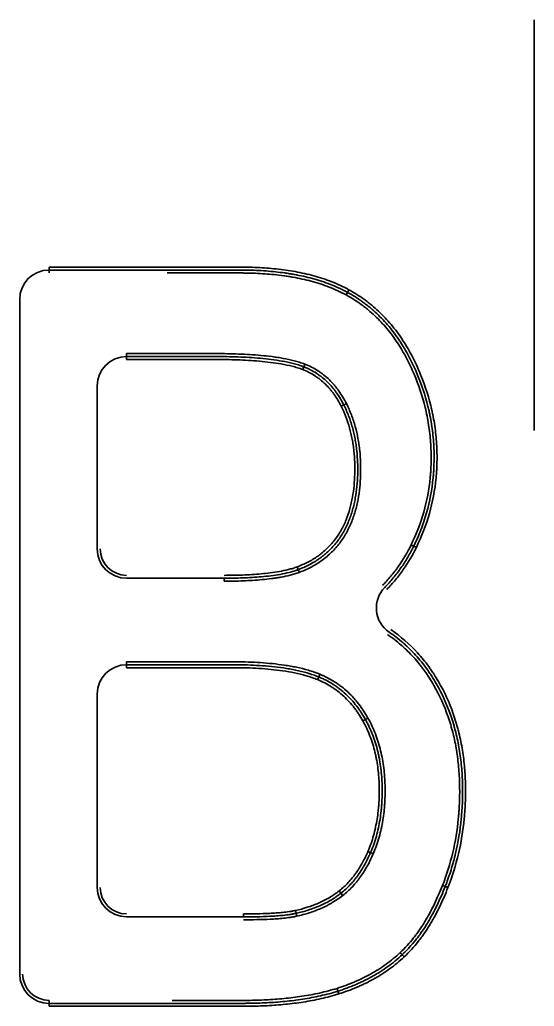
# Model space of a CAD drawing. Header units: inches. Extents: x 90 to 4161, y -506 to 3104.
# Drawn here: x 2939.13 to 2956.67, y 2881.36 to 2915 of the extents above; entities that cross this region are included whole.
import ezdxf

# ---------------------------------------------------------------- set-up
doc = ezdxf.new("R2010")
doc.units = ezdxf.units.IN
doc.layers.add('1', color=7, linetype='Continuous', true_color=0xffffff)

msp = doc.modelspace()

# ---------------------------------------------------------------- linework, layer by layer
at = {"layer": '1', "color": 7, "linetype": 'Continuous', "lineweight": 35}
for p, q in [((2956.674, 2914.997), (2956.674, 2900.997)), ((2940.126, 2906.563), (2940.126, 2906.463)), ((2940.126, 2906.363), (2940.126, 2906.463)), ((2950.257, 2905.614), (2950.305, 2905.702)), ((2950.305, 2905.702), (2950.353, 2905.79)), ((2939.126, 2905.463), (2939.126, 2882.463)), ((2942.771, 2903.615), (2942.771, 2903.515)), ((2942.771, 2903.515), (2942.771, 2903.415)), ((2948.847, 2903.256), (2948.811, 2903.163)), ((2941.771, 2896.955), (2941.771, 2902.515)), ((2950.177, 2901.865), (2950.088, 2901.82)), ((2952.562, 2897.049), (2952.652, 2897.005)), ((2948.622, 2896.25), (2948.587, 2896.343)), ((2946.1, 2895.955), (2942.771, 2895.955)), ((2946.1, 2895.955), (2946.1, 2895.855)), ((2942.771, 2893.107), (2942.771, 2893.007)), ((2942.771, 2893.007), (2942.771, 2892.907)), ((2949.361, 2892.684), (2949.323, 2892.591)), ((2941.771, 2885.412), (2941.771, 2892.007)), ((2950.914, 2891.14), (2950.827, 2891.091)), ((2951.093, 2886.605), (2951.002, 2886.645)), ((2951.093, 2886.605), (2951.185, 2886.565)), ((2950.08, 2885.217), (2950.019, 2885.296)), ((2950.08, 2885.217), (2950.142, 2885.139)), ((2953.636, 2885.448), (2953.729, 2885.411)), ((2946.755, 2884.512), (2946.755, 2884.412)), ((2948.533, 2884.631), (2948.555, 2884.533)), ((2946.755, 2884.412), (2942.771, 2884.412)), ((2949.947, 2881.974), (2949.978, 2881.879)), ((2940.126, 2881.563), (2940.126, 2881.463)), ((2940.126, 2881.463), (2940.126, 2881.363))]:
    msp.add_line(p, q, dxfattribs=at)
for centre, radius, start, end in [((2940.126, 2905.463), 1, 90, 180), ((2942.771, 2902.515), 1, 90, 180), ((2942.771, 2896.955), 1, 180, 270), ((2942.771, 2896.955), 0.9, 180, 270), ((2952.288, 2894.945), 1, 135.5879, 235.5855), ((2942.771, 2892.007), 1, 90, 180), ((2942.771, 2885.412), 1, 180, 270), ((2942.771, 2885.412), 0.9, 180, 270), ((2940.126, 2882.463), 1, 180, 270), ((2940.126, 2882.463), 0.9, 180, 270)]:
    msp.add_arc(centre, radius, start, end, dxfattribs=at)
for centre, major_axis, ratio, start_param, end_param in [((2948.775, 2903.07), (0.0364, 0.0931), 0.002929, 4.712393, 6.283185), ((2950.267, 2901.91), (0.0892, 0.0452), 0.004078, 3.141593, 4.712389), ((2952.472, 2897.093), (-0.0897, 0.0441), 0.004362, 1.570796, 3.141593), ((2948.657, 2896.156), (0.0351, -0.0936), 0.002512, 3.141593, 4.712389), ((2949.285, 2892.499), (0.0377, 0.0926), 0.005423, 0, 1.570782), ((2951.001, 2891.189), (0.0872, 0.0489), 0.003959, 3.141593, 4.712389), ((2953.543, 2885.484), (-0.0931, 0.0365), 0.002154, 1.570796, 3.141593), ((2952.099, 2883.193), (-0.0682, 0.0732), 0.005836, 1.570796, 3.141593), ((2952.236, 2883.047), (-0.0686, 0.0728), 0.005836, 0, 1.570796), ((2950.008, 2881.784), (-0.03, 0.0954), 0.004943, 4.712389, 6.283185)]:
    msp.add_ellipse(centre, major_axis=major_axis, ratio=ratio, start_param=start_param, end_param=end_param, dxfattribs=at)
for points, knots in [([(2940.126, 2906.563), (2941.848, 2906.563), (2944.001, 2906.563), (2946.154, 2906.563), (2946.611, 2906.563), (2946.638, 2906.563), (2946.692, 2906.563), (2946.773, 2906.563), (2946.961, 2906.56), (2947.122, 2906.555), (2947.445, 2906.539), (2947.66, 2906.523), (2947.983, 2906.489), (2948.09, 2906.475), (2948.305, 2906.445), (2948.412, 2906.428), (2948.626, 2906.389), (2948.732, 2906.367), (2948.944, 2906.32), (2949.048, 2906.294), (2949.36, 2906.208), (2949.565, 2906.142), (2949.966, 2905.985), (2950.162, 2905.895), (2950.353, 2905.79)], [0, 0, 0, 0, 0.5, 0.625, 0.625, 0.632812, 0.632812, 0.640625, 0.65625, 0.6875, 0.6875, 0.75, 0.75, 0.78125, 0.78125, 0.8125, 0.8125, 0.84375, 0.84375, 0.875, 0.875, 0.9375, 0.9375, 1, 1, 1, 1]), ([(2950.305, 2905.702), (2950.304, 2905.703), (2950.302, 2905.704), (2950.299, 2905.705), (2950.295, 2905.708), (2950.284, 2905.714), (2950.264, 2905.725), (2950.222, 2905.747), (2950.137, 2905.79), (2950.065, 2905.826), (2949.918, 2905.893), (2949.82, 2905.935), (2949.521, 2906.051), (2949.318, 2906.117), (2948.906, 2906.229), (2948.697, 2906.275), (2948.433, 2906.322), (2948.38, 2906.331), (2948.273, 2906.348), (2948.22, 2906.356), (2948.06, 2906.379), (2947.953, 2906.392), (2947.632, 2906.425), (2947.418, 2906.441), (2947.096, 2906.455), (2946.989, 2906.459), (2946.829, 2906.462), (2946.775, 2906.463), (2946.668, 2906.463), (2946.614, 2906.463), (2946.131, 2906.463), (2943.987, 2906.463), (2941.842, 2906.463), (2940.126, 2906.463)], [0, 0, 0, 0, 0.000488, 0.000488, 0.000977, 0.001953, 0.003906, 0.007812, 0.015625, 0.03125, 0.03125, 0.0625, 0.0625, 0.125, 0.125, 0.1875, 0.1875, 0.203125, 0.203125, 0.21875, 0.21875, 0.25, 0.25, 0.3125, 0.3125, 0.34375, 0.34375, 0.359375, 0.359375, 0.375, 0.375, 0.5, 1, 1, 1, 1]), ([(2950.257, 2905.614), (2950.068, 2905.718), (2949.873, 2905.807), (2949.476, 2905.961), (2949.274, 2906.026), (2948.864, 2906.136), (2948.656, 2906.181), (2948.393, 2906.227), (2948.34, 2906.236), (2948.235, 2906.253), (2948.181, 2906.261), (2948.022, 2906.282), (2947.915, 2906.295), (2947.596, 2906.328), (2947.383, 2906.343), (2947.063, 2906.357), (2946.956, 2906.36), (2946.796, 2906.362), (2946.743, 2906.363), (2946.636, 2906.363), (2946.583, 2906.363), (2946.103, 2906.363), (2945.311, 2906.363), (2944.52, 2906.363), (2944.155, 2906.363)], [0, 0, 0, 0, 0.103005, 0.103005, 0.20601, 0.20601, 0.309016, 0.309016, 0.334767, 0.334767, 0.360518, 0.360518, 0.412021, 0.412021, 0.515026, 0.515026, 0.566528, 0.566528, 0.59228, 0.59228, 0.618031, 0.618031, 0.824041, 1, 1, 1, 1]), ([(2952.562, 2897.049), (2952.563, 2897.052), (2952.564, 2897.055), (2952.567, 2897.061), (2952.572, 2897.069), (2952.581, 2897.089), (2952.601, 2897.13), (2952.639, 2897.211), (2952.713, 2897.374), (2952.848, 2897.703), (2952.945, 2897.991), (2953.11, 2898.574), (2953.185, 2898.972), (2953.23, 2899.432), (2953.234, 2899.483), (2953.242, 2899.585), (2953.251, 2899.739), (2953.256, 2899.892), (2953.259, 2900.197), (2953.253, 2900.4), (2953.224, 2900.805), (2953.201, 2901.007), (2953.154, 2901.309), (2953.127, 2901.46), (2953.095, 2901.61), (2953.073, 2901.711), (2953.061, 2901.761), (2952.951, 2902.209), (2952.82, 2902.594), (2952.621, 2903.059), (2952.579, 2903.152), (2952.492, 2903.335), (2952.446, 2903.426), (2952.351, 2903.606), (2952.301, 2903.695), (2952.223, 2903.827), (2952.197, 2903.871), (2952.142, 2903.958), (2952.114, 2904.001), (2951.972, 2904.216), (2951.851, 2904.38), (2951.59, 2904.692), (2951.451, 2904.84), (2951.228, 2905.05), (2951.151, 2905.118), (2951.032, 2905.216), (2950.992, 2905.248), (2950.911, 2905.311), (2950.869, 2905.342), (2950.661, 2905.494), (2950.486, 2905.603), (2950.305, 2905.702)], [0, 0, 0, 0, 0.000977, 0.000977, 0.001953, 0.003906, 0.007813, 0.015625, 0.03125, 0.0625, 0.125, 0.125, 0.25, 0.25, 0.265625, 0.265625, 0.28125, 0.3125, 0.3125, 0.375, 0.375, 0.4375, 0.4375, 0.46875, 0.484375, 0.484375, 0.5, 0.5, 0.625, 0.625, 0.65625, 0.65625, 0.6875, 0.6875, 0.71875, 0.71875, 0.734375, 0.734375, 0.75, 0.75, 0.8125, 0.8125, 0.875, 0.875, 0.90625, 0.90625, 0.921875, 0.921875, 0.9375, 0.9375, 1, 1, 1, 1]), ([(2950.353, 2905.79), (2950.537, 2905.69), (2950.714, 2905.578), (2950.925, 2905.425), (2950.967, 2905.394), (2951.05, 2905.33), (2951.091, 2905.297), (2951.212, 2905.197), (2951.29, 2905.129), (2951.517, 2904.916), (2951.658, 2904.766), (2951.924, 2904.449), (2952.047, 2904.283), (2952.192, 2904.066), (2952.22, 2904.022), (2952.276, 2903.933), (2952.357, 2903.8), (2952.433, 2903.664), (2952.53, 2903.482), (2952.576, 2903.389), (2952.665, 2903.203), (2952.708, 2903.109), (2952.911, 2902.637), (2953.044, 2902.246), (2953.156, 2901.791), (2953.168, 2901.74), (2953.191, 2901.638), (2953.224, 2901.486), (2953.288, 2901.128), (2953.323, 2900.821), (2953.353, 2900.409), (2953.359, 2900.203), (2953.356, 2899.893), (2953.351, 2899.737), (2953.342, 2899.581), (2953.334, 2899.478), (2953.33, 2899.425), (2953.285, 2898.959), (2953.133, 2898.149), (2952.836, 2897.38), (2952.652, 2897.005)], [0, 0, 0, 0, 0.0625, 0.0625, 0.078125, 0.078125, 0.09375, 0.09375, 0.125, 0.125, 0.1875, 0.1875, 0.25, 0.25, 0.265625, 0.265625, 0.28125, 0.3125, 0.3125, 0.34375, 0.34375, 0.375, 0.375, 0.5, 0.5, 0.515625, 0.515625, 0.53125, 0.5625, 0.625, 0.625, 0.6875, 0.6875, 0.71875, 0.734375, 0.734375, 0.75, 0.75, 0.875, 1, 1, 1, 1]), ([(2952.472, 2897.093), (2952.65, 2897.456), (2952.794, 2897.829), (2953.012, 2898.593), (2953.086, 2898.985), (2953.13, 2899.436), (2953.134, 2899.486), (2953.142, 2899.587), (2953.145, 2899.638), (2953.153, 2899.789), (2953.156, 2899.889), (2953.159, 2900.19), (2953.153, 2900.39), (2953.125, 2900.789), (2953.091, 2901.088), (2953.039, 2901.384), (2952.999, 2901.582), (2952.978, 2901.68), (2952.858, 2902.172), (2952.729, 2902.551), (2952.533, 2903.01), (2952.492, 2903.101), (2952.407, 2903.281), (2952.362, 2903.371), (2952.222, 2903.636), (2952.121, 2903.81), (2951.953, 2904.064), (2951.895, 2904.147), (2951.776, 2904.309), (2951.714, 2904.388), (2951.521, 2904.619), (2951.384, 2904.765), (2951.165, 2904.972), (2951.052, 2905.072), (2950.934, 2905.167), (2950.854, 2905.229), (2950.813, 2905.26), (2950.69, 2905.349), (2950.606, 2905.406), (2950.434, 2905.514), (2950.347, 2905.566), (2950.257, 2905.614)], [0, 0, 0, 0, 0.125, 0.125, 0.25, 0.25, 0.265625, 0.265625, 0.28125, 0.28125, 0.3125, 0.3125, 0.375, 0.375, 0.4375, 0.46875, 0.46875, 0.5, 0.5, 0.625, 0.625, 0.65625, 0.65625, 0.6875, 0.6875, 0.75, 0.75, 0.78125, 0.78125, 0.8125, 0.8125, 0.875, 0.875, 0.90625, 0.921875, 0.921875, 0.9375, 0.9375, 0.96875, 0.96875, 1, 1, 1, 1]), ([(2942.771, 2903.615), (2943.28, 2903.615), (2944.044, 2903.615), (2944.935, 2903.615), (2945.381, 2903.615), (2945.572, 2903.615), (2945.699, 2903.615), (2945.763, 2903.615), (2946.081, 2903.614), (2946.336, 2903.61), (2946.718, 2903.595), (2946.845, 2903.589), (2947.099, 2903.573), (2947.226, 2903.564), (2947.48, 2903.541), (2947.606, 2903.527), (2947.796, 2903.503), (2947.859, 2903.494), (2947.985, 2903.475), (2948.048, 2903.464), (2948.236, 2903.43), (2948.36, 2903.404), (2948.545, 2903.356), (2948.606, 2903.339), (2948.728, 2903.301), (2948.788, 2903.28), (2948.847, 2903.256)], [0, 0, 0, 0, 0.25, 0.375, 0.4375, 0.46875, 0.46875, 0.5, 0.5, 0.625, 0.625, 0.6875, 0.6875, 0.75, 0.75, 0.8125, 0.8125, 0.84375, 0.84375, 0.875, 0.875, 0.9375, 0.9375, 0.96875, 0.96875, 1, 1, 1, 1]), ([(2942.771, 2903.515), (2943.277, 2903.515), (2944.037, 2903.515), (2944.922, 2903.515), (2945.365, 2903.515), (2945.555, 2903.515), (2945.681, 2903.515), (2945.745, 2903.515), (2946.061, 2903.515), (2946.314, 2903.51), (2946.694, 2903.496), (2946.82, 2903.49), (2947.073, 2903.475), (2947.199, 2903.466), (2947.451, 2903.443), (2947.577, 2903.43), (2947.828, 2903.398), (2947.953, 2903.379), (2948.203, 2903.335), (2948.327, 2903.309), (2948.511, 2903.262), (2948.571, 2903.245), (2948.692, 2903.207), (2948.752, 2903.186), (2948.811, 2903.163)], [0, 0, 0, 0, 0.25, 0.375, 0.4375, 0.46875, 0.46875, 0.5, 0.5, 0.625, 0.625, 0.6875, 0.6875, 0.75, 0.75, 0.8125, 0.8125, 0.875, 0.875, 0.9375, 0.9375, 0.96875, 0.96875, 1, 1, 1, 1]), ([(2948.775, 2903.07), (2948.716, 2903.093), (2948.655, 2903.114), (2948.535, 2903.151), (2948.474, 2903.168), (2948.291, 2903.214), (2948.169, 2903.24), (2947.922, 2903.283), (2947.798, 2903.301), (2947.55, 2903.332), (2947.425, 2903.345), (2947.175, 2903.367), (2947.049, 2903.376), (2946.798, 2903.391), (2946.672, 2903.397), (2946.295, 2903.411), (2946.043, 2903.415), (2945.729, 2903.415), (2945.666, 2903.415), (2945.54, 2903.415), (2945.351, 2903.415), (2944.911, 2903.415), (2944.03, 2903.415), (2943.275, 2903.415), (2942.771, 2903.415)], [0, 0, 0, 0, 0.03125, 0.03125, 0.0625, 0.0625, 0.125, 0.125, 0.1875, 0.1875, 0.25, 0.25, 0.3125, 0.3125, 0.375, 0.375, 0.5, 0.5, 0.53125, 0.53125, 0.5625, 0.625, 0.75, 1, 1, 1, 1]), ([(2950.088, 2901.82), (2950.018, 2901.959), (2949.94, 2902.093), (2949.828, 2902.251), (2949.805, 2902.282), (2949.757, 2902.344), (2949.684, 2902.434), (2949.553, 2902.574), (2949.438, 2902.676), (2949.348, 2902.749), (2949.317, 2902.772), (2949.27, 2902.806), (2949.254, 2902.817), (2949.221, 2902.839), (2949.076, 2902.935), (2948.92, 2903.014), (2948.775, 2903.07)], [0, 0, 0, 0, 0.25, 0.25, 0.3125, 0.3125, 0.375, 0.5, 0.625, 0.625, 0.6875, 0.6875, 0.71875, 0.71875, 0.75, 1, 1, 1, 1]), ([(2948.811, 2903.163), (2948.816, 2903.161), (2948.821, 2903.159), (2948.83, 2903.156), (2948.844, 2903.15), (2948.877, 2903.137), (2948.942, 2903.109), (2949.069, 2903.049), (2949.191, 2902.979), (2949.275, 2902.923), (2949.309, 2902.901), (2949.325, 2902.889), (2949.374, 2902.854), (2949.471, 2902.781), (2949.62, 2902.649), (2949.729, 2902.532), (2949.807, 2902.44), (2949.833, 2902.409), (2949.882, 2902.346), (2949.906, 2902.313), (2949.976, 2902.215), (2950.02, 2902.147), (2950.103, 2902.008), (2950.141, 2901.937), (2950.177, 2901.865)], [0, 0, 0, 0, 0.007813, 0.007813, 0.015625, 0.03125, 0.0625, 0.125, 0.25, 0.28125, 0.28125, 0.3125, 0.3125, 0.375, 0.5, 0.625, 0.625, 0.6875, 0.6875, 0.75, 0.75, 0.875, 0.875, 1, 1, 1, 1]), ([(2948.847, 2903.256), (2949.004, 2903.196), (2949.153, 2903.12), (2949.33, 2903.007), (2949.365, 2902.984), (2949.433, 2902.935), (2949.533, 2902.86), (2949.688, 2902.723), (2949.802, 2902.601), (2949.883, 2902.506), (2949.909, 2902.474), (2949.96, 2902.408), (2949.985, 2902.374), (2950.107, 2902.203), (2950.192, 2902.06), (2950.267, 2901.91)], [0, 0, 0, 0, 0.25, 0.25, 0.3125, 0.3125, 0.375, 0.5, 0.625, 0.625, 0.6875, 0.6875, 0.75, 0.75, 1, 1, 1, 1]), ([(2948.587, 2896.343), (2948.713, 2896.39), (2948.835, 2896.444), (2949.07, 2896.566), (2949.184, 2896.634), (2949.32, 2896.73), (2949.347, 2896.75), (2949.4, 2896.791), (2949.426, 2896.812), (2949.504, 2896.875), (2949.653, 2897.008), (2949.785, 2897.155), (2949.906, 2897.312), (2949.944, 2897.366), (2950.017, 2897.476), (2950.052, 2897.533), (2950.101, 2897.621), (2950.117, 2897.65), (2950.148, 2897.71), (2950.192, 2897.799), (2950.233, 2897.89), (2950.307, 2898.075), (2950.35, 2898.201), (2950.403, 2898.393), (2950.42, 2898.457), (2950.442, 2898.555), (2950.449, 2898.588), (2950.462, 2898.653), (2950.468, 2898.686), (2950.498, 2898.85), (2950.515, 2898.981), (2950.54, 2899.244), (2950.548, 2899.375), (2950.553, 2899.572), (2950.553, 2899.638), (2950.553, 2899.77), (2950.552, 2899.836), (2950.544, 2900.033), (2950.535, 2900.165), (2950.514, 2900.363), (2950.506, 2900.429), (2950.491, 2900.528), (2950.486, 2900.561), (2950.475, 2900.627), (2950.446, 2900.791), (2950.409, 2900.952), (2950.303, 2901.334), (2950.209, 2901.581), (2950.088, 2901.82)], [0, 0, 0, 0, 0.0625, 0.0625, 0.125, 0.125, 0.140625, 0.140625, 0.15625, 0.15625, 0.1875, 0.25, 0.25, 0.28125, 0.28125, 0.3125, 0.3125, 0.328125, 0.328125, 0.34375, 0.375, 0.375, 0.4375, 0.4375, 0.46875, 0.46875, 0.484375, 0.484375, 0.5, 0.5, 0.5625, 0.5625, 0.625, 0.625, 0.65625, 0.65625, 0.6875, 0.6875, 0.75, 0.75, 0.78125, 0.78125, 0.796875, 0.796875, 0.8125, 0.875, 0.875, 1, 1, 1, 1]), ([(2950.177, 2901.865), (2950.178, 2901.863), (2950.179, 2901.861), (2950.181, 2901.857), (2950.184, 2901.851), (2950.191, 2901.838), (2950.204, 2901.811), (2950.23, 2901.757), (2950.28, 2901.649), (2950.319, 2901.554), (2950.392, 2901.364), (2950.434, 2901.235), (2950.506, 2900.974), (2950.537, 2900.842), (2950.568, 2900.675), (2950.574, 2900.641), (2950.585, 2900.573), (2950.591, 2900.54), (2950.605, 2900.438), (2950.614, 2900.37), (2950.635, 2900.167), (2950.645, 2900.032), (2950.652, 2899.829), (2950.653, 2899.762), (2950.653, 2899.627), (2950.653, 2899.559), (2950.647, 2899.357), (2950.639, 2899.222), (2950.612, 2898.953), (2950.594, 2898.818), (2950.563, 2898.65), (2950.557, 2898.617), (2950.543, 2898.549), (2950.536, 2898.516), (2950.513, 2898.416), (2950.496, 2898.35), (2950.44, 2898.153), (2950.395, 2898.024), (2950.318, 2897.836), (2950.29, 2897.773), (2950.245, 2897.681), (2950.23, 2897.651), (2950.198, 2897.59), (2950.181, 2897.56), (2950.131, 2897.47), (2950.095, 2897.412), (2950.019, 2897.299), (2949.98, 2897.244), (2949.855, 2897.084), (2949.765, 2896.983), (2949.617, 2896.843), (2949.566, 2896.797), (2949.487, 2896.732), (2949.46, 2896.711), (2949.405, 2896.669), (2949.377, 2896.648), (2949.321, 2896.609), (2949.292, 2896.589), (2949.235, 2896.552), (2949.148, 2896.497), (2949.058, 2896.447), (2948.876, 2896.353), (2948.751, 2896.298), (2948.622, 2896.25)], [0, 0, 0, 0, 0.000977, 0.000977, 0.001953, 0.003906, 0.007813, 0.015625, 0.03125, 0.0625, 0.0625, 0.125, 0.125, 0.1875, 0.1875, 0.203125, 0.203125, 0.21875, 0.21875, 0.25, 0.25, 0.3125, 0.3125, 0.34375, 0.34375, 0.375, 0.375, 0.4375, 0.4375, 0.5, 0.5, 0.515625, 0.515625, 0.53125, 0.53125, 0.5625, 0.5625, 0.625, 0.625, 0.65625, 0.65625, 0.671875, 0.671875, 0.6875, 0.6875, 0.71875, 0.71875, 0.75, 0.75, 0.8125, 0.8125, 0.84375, 0.84375, 0.859375, 0.859375, 0.875, 0.875, 0.890625, 0.890625, 0.90625, 0.9375, 0.9375, 1, 1, 1, 1]), ([(2950.267, 2901.91), (2950.33, 2901.784), (2950.387, 2901.656), (2950.487, 2901.395), (2950.53, 2901.263), (2950.605, 2900.995), (2950.636, 2900.859), (2950.674, 2900.652), (2950.686, 2900.582), (2950.706, 2900.443), (2950.714, 2900.374), (2950.736, 2900.166), (2950.745, 2900.027), (2950.752, 2899.819), (2950.753, 2899.75), (2950.753, 2899.611), (2950.752, 2899.542), (2950.746, 2899.334), (2950.737, 2899.196), (2950.709, 2898.919), (2950.689, 2898.781), (2950.657, 2898.608), (2950.65, 2898.573), (2950.636, 2898.504), (2950.613, 2898.402), (2950.586, 2898.3), (2950.527, 2898.099), (2950.481, 2897.968), (2950.4, 2897.774), (2950.371, 2897.711), (2950.324, 2897.616), (2950.308, 2897.585), (2950.275, 2897.522), (2950.258, 2897.492), (2950.17, 2897.34), (2950.092, 2897.224), (2949.921, 2897.006), (2949.827, 2896.904), (2949.675, 2896.76), (2949.622, 2896.713), (2949.513, 2896.624), (2949.457, 2896.582), (2949.285, 2896.461), (2949.165, 2896.389), (2948.917, 2896.261), (2948.789, 2896.205), (2948.657, 2896.156)], [0, 0, 0, 0, 0.0625, 0.0625, 0.125, 0.125, 0.1875, 0.1875, 0.21875, 0.21875, 0.25, 0.25, 0.3125, 0.3125, 0.34375, 0.34375, 0.375, 0.375, 0.4375, 0.4375, 0.5, 0.5, 0.515625, 0.515625, 0.53125, 0.5625, 0.5625, 0.625, 0.625, 0.65625, 0.65625, 0.671875, 0.671875, 0.6875, 0.6875, 0.75, 0.75, 0.8125, 0.8125, 0.84375, 0.84375, 0.875, 0.875, 0.9375, 0.9375, 1, 1, 1, 1]), ([(2951.503, 2895.715), (2951.602, 2895.816), (2951.696, 2895.92), (2951.876, 2896.137), (2951.962, 2896.249), (2952.206, 2896.596), (2952.348, 2896.839), (2952.472, 2897.093)], [0, 0, 0, 0, 0.25, 0.25, 0.5, 0.5, 1, 1, 1, 1]), ([(2951.574, 2895.645), (2951.675, 2895.748), (2951.771, 2895.854), (2951.955, 2896.075), (2952.042, 2896.189), (2952.207, 2896.424), (2952.285, 2896.545), (2952.431, 2896.793), (2952.499, 2896.92), (2952.562, 2897.049)], [0, 0, 0, 0, 0.25, 0.25, 0.5, 0.5, 0.75, 0.75, 1, 1, 1, 1]), ([(2952.652, 2897.005), (2952.523, 2896.742), (2952.375, 2896.489), (2952.122, 2896.129), (2952.033, 2896.013), (2951.846, 2895.788), (2951.748, 2895.68), (2951.646, 2895.575)], [0, 0, 0, 0, 0.5, 0.5, 0.75, 0.75, 1, 1, 1, 1]), ([(2946.1, 2896.055), (2946.309, 2896.055), (2946.519, 2896.059), (2946.833, 2896.07), (2946.938, 2896.075), (2947.148, 2896.088), (2947.252, 2896.096), (2947.461, 2896.114), (2947.565, 2896.126), (2947.773, 2896.152), (2947.877, 2896.168), (2948.083, 2896.204), (2948.185, 2896.225), (2948.337, 2896.264), (2948.388, 2896.278), (2948.488, 2896.308), (2948.538, 2896.325), (2948.587, 2896.343)], [0, 0, 0, 0, 0.25, 0.25, 0.375, 0.375, 0.5, 0.5, 0.625, 0.625, 0.75, 0.75, 0.875, 0.875, 0.9375, 0.9375, 1, 1, 1, 1]), ([(2948.622, 2896.25), (2948.619, 2896.248), (2948.616, 2896.247), (2948.609, 2896.245), (2948.6, 2896.241), (2948.578, 2896.234), (2948.534, 2896.218), (2948.496, 2896.206), (2948.42, 2896.183), (2948.369, 2896.169), (2948.215, 2896.13), (2948.111, 2896.108), (2947.902, 2896.07), (2947.797, 2896.054), (2947.586, 2896.027), (2947.48, 2896.016), (2947.268, 2895.997), (2947.162, 2895.989), (2946.95, 2895.976), (2946.844, 2895.971), (2946.525, 2895.959), (2946.312, 2895.955), (2946.1, 2895.955)], [0, 0, 0, 0, 0.003906, 0.003906, 0.007812, 0.015625, 0.03125, 0.0625, 0.0625, 0.125, 0.125, 0.25, 0.25, 0.375, 0.375, 0.5, 0.5, 0.625, 0.625, 0.75, 0.75, 1, 1, 1, 1]), ([(2948.657, 2896.156), (2948.606, 2896.137), (2948.555, 2896.12), (2948.452, 2896.088), (2948.4, 2896.074), (2948.244, 2896.034), (2948.139, 2896.011), (2947.98, 2895.983), (2947.927, 2895.974), (2947.82, 2895.957), (2947.767, 2895.95), (2947.606, 2895.929), (2947.499, 2895.917), (2947.285, 2895.898), (2947.177, 2895.889), (2946.962, 2895.876), (2946.854, 2895.871), (2946.531, 2895.859), (2946.315, 2895.855), (2946.1, 2895.855)], [0, 0, 0, 0, 0.0625, 0.0625, 0.125, 0.125, 0.25, 0.25, 0.3125, 0.3125, 0.375, 0.375, 0.5, 0.5, 0.625, 0.625, 0.75, 0.75, 1, 1, 1, 1]), ([(2953.543, 2885.484), (2953.687, 2885.851), (2953.803, 2886.224), (2953.982, 2886.983), (2954.045, 2887.368), (2954.088, 2887.807), (2954.093, 2887.856), (2954.101, 2887.954), (2954.105, 2888.003), (2954.114, 2888.15), (2954.124, 2888.346), (2954.131, 2888.639), (2954.129, 2888.834), (2954.122, 2889.126), (2954.112, 2889.32), (2954.077, 2889.708), (2954.052, 2889.901), (2953.989, 2890.285), (2953.95, 2890.477), (2953.89, 2890.716), (2953.878, 2890.763), (2953.852, 2890.858), (2953.838, 2890.906), (2953.796, 2891.048), (2953.646, 2891.516), (2953.445, 2891.962), (2953.202, 2892.387), (2953.151, 2892.471), (2953.071, 2892.596), (2953.044, 2892.637), (2952.988, 2892.719), (2952.96, 2892.76), (2952.902, 2892.84), (2952.873, 2892.88), (2952.813, 2892.959), (2952.721, 2893.075), (2952.561, 2893.262), (2952.424, 2893.405), (2952.318, 2893.508), (2952.282, 2893.543), (2952.209, 2893.61), (2952.025, 2893.775), (2951.83, 2893.926), (2951.667, 2894.038)], [0, 0, 0, 0, 0.125, 0.125, 0.25, 0.25, 0.265625, 0.265625, 0.28125, 0.28125, 0.3125, 0.34375, 0.375, 0.375, 0.4375, 0.4375, 0.5, 0.5, 0.5625, 0.5625, 0.578125, 0.578125, 0.59375, 0.59375, 0.625, 0.75, 0.75, 0.78125, 0.78125, 0.796875, 0.796875, 0.8125, 0.8125, 0.828125, 0.828125, 0.84375, 0.875, 0.90625, 0.90625, 0.921875, 0.921875, 0.9375, 1, 1, 1, 1]), ([(2953.636, 2885.448), (2953.637, 2885.45), (2953.638, 2885.453), (2953.641, 2885.459), (2953.644, 2885.468), (2953.652, 2885.488), (2953.668, 2885.529), (2953.698, 2885.611), (2953.758, 2885.775), (2953.867, 2886.105), (2953.945, 2886.391), (2954.081, 2886.968), (2954.145, 2887.359), (2954.193, 2887.854), (2954.202, 2887.954), (2954.215, 2888.153), (2954.225, 2888.352), (2954.229, 2888.55), (2954.23, 2888.748), (2954.229, 2888.846), (2954.222, 2889.142), (2954.211, 2889.339), (2954.175, 2889.732), (2954.15, 2889.928), (2954.084, 2890.318), (2954.044, 2890.513), (2953.983, 2890.755), (2953.97, 2890.804), (2953.944, 2890.9), (2953.902, 2891.044), (2953.734, 2891.566), (2953.53, 2892.017), (2953.282, 2892.448), (2953.23, 2892.534), (2953.149, 2892.66), (2953.121, 2892.702), (2953.064, 2892.785), (2953.035, 2892.826), (2952.889, 2893.029), (2952.763, 2893.185), (2952.561, 2893.407), (2952.491, 2893.479), (2952.384, 2893.584), (2952.347, 2893.619), (2952.273, 2893.687), (2952.087, 2893.854), (2951.889, 2894.007), (2951.723, 2894.12)], [0, 0, 0, 0, 0.000977, 0.000977, 0.001953, 0.003906, 0.007812, 0.015625, 0.03125, 0.0625, 0.125, 0.125, 0.25, 0.25, 0.28125, 0.28125, 0.3125, 0.34375, 0.34375, 0.375, 0.375, 0.4375, 0.4375, 0.5, 0.5, 0.5625, 0.5625, 0.578125, 0.578125, 0.59375, 0.625, 0.75, 0.75, 0.78125, 0.78125, 0.796875, 0.796875, 0.8125, 0.8125, 0.875, 0.875, 0.90625, 0.90625, 0.921875, 0.921875, 0.9375, 1, 1, 1, 1]), ([(2951.78, 2894.203), (2952.117, 2893.972), (2952.42, 2893.708), (2952.826, 2893.265), (2952.985, 2893.07), (2953.132, 2892.863), (2953.189, 2892.78), (2953.218, 2892.737), (2953.301, 2892.609), (2953.354, 2892.522), (2953.608, 2892.085), (2953.776, 2891.719), (2953.943, 2891.243), (2953.99, 2891.098), (2954.033, 2890.952), (2954.06, 2890.854), (2954.073, 2890.805), (2954.136, 2890.559), (2954.178, 2890.361), (2954.246, 2889.964), (2954.271, 2889.765), (2954.309, 2889.366), (2954.321, 2889.166), (2954.329, 2888.866), (2954.33, 2888.765), (2954.329, 2888.564), (2954.325, 2888.363), (2954.315, 2888.161), (2954.302, 2887.959), (2954.294, 2887.858), (2954.245, 2887.354), (2954.181, 2886.957), (2953.997, 2886.174), (2953.878, 2885.79), (2953.729, 2885.411)], [0, 0, 0, 0, 0.125, 0.125, 0.1875, 0.203125, 0.203125, 0.21875, 0.21875, 0.25, 0.25, 0.375, 0.375, 0.40625, 0.421875, 0.421875, 0.4375, 0.4375, 0.5, 0.5, 0.5625, 0.5625, 0.625, 0.625, 0.65625, 0.65625, 0.6875, 0.71875, 0.71875, 0.75, 0.75, 0.875, 0.875, 1, 1, 1, 1]), ([(2942.771, 2893.107), (2943.877, 2893.107), (2945.053, 2893.107), (2946.228, 2893.107), (2946.366, 2893.107), (2946.435, 2893.107), (2946.643, 2893.106), (2946.781, 2893.103), (2947.058, 2893.094), (2947.196, 2893.088), (2947.472, 2893.07), (2947.61, 2893.058), (2947.884, 2893.03), (2948.022, 2893.013), (2948.227, 2892.982), (2948.295, 2892.971), (2948.431, 2892.947), (2948.499, 2892.934), (2948.702, 2892.891), (2948.837, 2892.858), (2949.102, 2892.781), (2949.233, 2892.736), (2949.361, 2892.684)], [0, 0, 0, 0, 0.5, 0.53125, 0.53125, 0.5625, 0.5625, 0.625, 0.625, 0.6875, 0.6875, 0.75, 0.75, 0.8125, 0.8125, 0.84375, 0.84375, 0.875, 0.875, 0.9375, 0.9375, 1, 1, 1, 1]), ([(2942.771, 2893.007), (2943.871, 2893.007), (2945.039, 2893.007), (2946.208, 2893.007), (2946.345, 2893.007), (2946.414, 2893.007), (2946.62, 2893.006), (2946.757, 2893.004), (2947.032, 2892.995), (2947.17, 2892.989), (2947.444, 2892.971), (2947.581, 2892.96), (2947.854, 2892.933), (2947.991, 2892.916), (2948.194, 2892.886), (2948.262, 2892.875), (2948.398, 2892.851), (2948.465, 2892.838), (2948.667, 2892.796), (2948.801, 2892.764), (2949.065, 2892.687), (2949.195, 2892.643), (2949.323, 2892.591)], [0, 0, 0, 0, 0.5, 0.53125, 0.53125, 0.5625, 0.5625, 0.625, 0.625, 0.6875, 0.6875, 0.75, 0.75, 0.8125, 0.8125, 0.84375, 0.84375, 0.875, 0.875, 0.9375, 0.9375, 1, 1, 1, 1]), ([(2949.285, 2892.499), (2949.22, 2892.525), (2949.156, 2892.549), (2949.026, 2892.593), (2948.961, 2892.614), (2948.764, 2892.67), (2948.632, 2892.702), (2948.366, 2892.757), (2948.232, 2892.78), (2947.963, 2892.819), (2947.828, 2892.835), (2947.557, 2892.862), (2947.421, 2892.873), (2947.149, 2892.89), (2947.012, 2892.896), (2946.738, 2892.904), (2946.601, 2892.906), (2946.43, 2892.907), (2946.396, 2892.907), (2946.328, 2892.907), (2946.225, 2892.907), (2945.028, 2892.907), (2943.865, 2892.907), (2942.771, 2892.907)], [0, 0, 0, 0, 0.03125, 0.03125, 0.0625, 0.0625, 0.125, 0.125, 0.1875, 0.1875, 0.25, 0.25, 0.3125, 0.3125, 0.375, 0.375, 0.4375, 0.4375, 0.453125, 0.453125, 0.46875, 0.5, 1, 1, 1, 1]), ([(2949.323, 2892.591), (2949.334, 2892.587), (2949.344, 2892.583), (2949.365, 2892.574), (2949.397, 2892.56), (2949.47, 2892.527), (2949.614, 2892.456), (2949.734, 2892.388), (2949.85, 2892.314), (2949.888, 2892.289), (2949.964, 2892.236), (2950.074, 2892.155), (2950.317, 2891.949), (2950.501, 2891.747), (2950.641, 2891.564), (2950.668, 2891.527), (2950.721, 2891.452), (2950.747, 2891.414), (2950.822, 2891.299), (2950.869, 2891.22), (2950.914, 2891.14)], [0, 0, 0, 0, 0.015625, 0.015625, 0.03125, 0.0625, 0.125, 0.25, 0.25, 0.3125, 0.3125, 0.375, 0.5, 0.75, 0.75, 0.8125, 0.8125, 0.875, 0.875, 1, 1, 1, 1]), ([(2949.361, 2892.684), (2949.537, 2892.611), (2949.705, 2892.525), (2949.905, 2892.398), (2949.944, 2892.372), (2950.022, 2892.317), (2950.136, 2892.234), (2950.315, 2892.083), (2950.479, 2891.916), (2950.572, 2891.81), (2950.633, 2891.737), (2950.662, 2891.7), (2950.807, 2891.513), (2950.909, 2891.354), (2951.002, 2891.188)], [0, 0, 0, 0, 0.25, 0.25, 0.3125, 0.3125, 0.375, 0.5, 0.625, 0.6875, 0.6875, 0.75, 0.75, 1, 1, 1, 1]), ([(2950.827, 2891.091), (2950.783, 2891.169), (2950.738, 2891.245), (2950.665, 2891.357), (2950.64, 2891.394), (2950.588, 2891.467), (2950.562, 2891.503), (2950.427, 2891.679), (2950.308, 2891.81), (2950.114, 2891.99), (2950.013, 2892.075), (2949.906, 2892.154), (2949.833, 2892.205), (2949.796, 2892.23), (2949.608, 2892.35), (2949.45, 2892.431), (2949.285, 2892.499)], [0, 0, 0, 0, 0.125, 0.125, 0.1875, 0.1875, 0.25, 0.25, 0.5, 0.5, 0.625, 0.6875, 0.6875, 0.75, 0.75, 1, 1, 1, 1]), ([(2951.002, 2891.188), (2951.1, 2891.013), (2951.184, 2890.832), (2951.327, 2890.461), (2951.386, 2890.271), (2951.481, 2889.881), (2951.516, 2889.685), (2951.565, 2889.292), (2951.579, 2889.094), (2951.587, 2888.797), (2951.588, 2888.698), (2951.585, 2888.5), (2951.581, 2888.4), (2951.572, 2888.251), (2951.569, 2888.201), (2951.56, 2888.101), (2951.546, 2887.953), (2951.526, 2887.805), (2951.479, 2887.511), (2951.437, 2887.318), (2951.33, 2886.937), (2951.264, 2886.75), (2951.185, 2886.565)], [0, 0, 0, 0, 0.125, 0.125, 0.25, 0.25, 0.375, 0.375, 0.5, 0.5, 0.5625, 0.5625, 0.625, 0.625, 0.65625, 0.65625, 0.6875, 0.75, 0.75, 0.875, 0.875, 1, 1, 1, 1]), ([(2951.002, 2886.645), (2951.078, 2886.823), (2951.141, 2887.003), (2951.243, 2887.37), (2951.284, 2887.556), (2951.329, 2887.839), (2951.341, 2887.933), (2951.357, 2888.077), (2951.361, 2888.125), (2951.369, 2888.22), (2951.38, 2888.364), (2951.385, 2888.507), (2951.388, 2888.697), (2951.387, 2888.793), (2951.38, 2889.078), (2951.366, 2889.268), (2951.331, 2889.551), (2951.317, 2889.646), (2951.292, 2889.787), (2951.282, 2889.834), (2951.263, 2889.928), (2951.252, 2889.975), (2951.196, 2890.209), (2951.139, 2890.392), (2951.002, 2890.749), (2950.921, 2890.923), (2950.827, 2891.091)], [0, 0, 0, 0, 0.125, 0.125, 0.25, 0.25, 0.3125, 0.3125, 0.34375, 0.34375, 0.375, 0.4375, 0.4375, 0.5, 0.5, 0.625, 0.625, 0.6875, 0.6875, 0.71875, 0.71875, 0.75, 0.75, 0.875, 0.875, 1, 1, 1, 1]), ([(2950.914, 2891.14), (2950.916, 2891.137), (2950.917, 2891.134), (2950.92, 2891.129), (2950.925, 2891.121), (2950.935, 2891.102), (2950.955, 2891.064), (2950.995, 2890.988), (2951.071, 2890.835), (2951.128, 2890.7), (2951.233, 2890.428), (2951.29, 2890.242), (2951.348, 2890.004), (2951.359, 2889.956), (2951.379, 2889.86), (2951.407, 2889.716), (2951.429, 2889.572), (2951.465, 2889.283), (2951.479, 2889.09), (2951.487, 2888.799), (2951.488, 2888.702), (2951.485, 2888.508), (2951.481, 2888.411), (2951.473, 2888.265), (2951.469, 2888.216), (2951.461, 2888.119), (2951.457, 2888.07), (2951.441, 2887.924), (2951.428, 2887.827), (2951.382, 2887.537), (2951.341, 2887.347), (2951.262, 2887.065), (2951.232, 2886.972), (2951.167, 2886.787), (2951.132, 2886.695), (2951.093, 2886.605)], [0, 0, 0, 0, 0.001953, 0.001953, 0.003906, 0.007812, 0.015625, 0.03125, 0.0625, 0.125, 0.125, 0.25, 0.25, 0.28125, 0.28125, 0.3125, 0.375, 0.375, 0.5, 0.5, 0.5625, 0.5625, 0.625, 0.625, 0.65625, 0.65625, 0.6875, 0.6875, 0.75, 0.75, 0.875, 0.875, 0.9375, 0.9375, 1, 1, 1, 1]), ([(2950.019, 2885.296), (2950.131, 2885.382), (2950.234, 2885.477), (2950.377, 2885.631), (2950.423, 2885.684), (2950.489, 2885.766), (2950.511, 2885.794), (2950.553, 2885.85), (2950.615, 2885.936), (2950.673, 2886.024), (2950.747, 2886.144), (2950.782, 2886.205), (2950.884, 2886.39), (2950.945, 2886.516), (2951.002, 2886.645)], [0, 0, 0, 0, 0.25, 0.25, 0.375, 0.375, 0.4375, 0.4375, 0.5, 0.625, 0.625, 0.75, 0.75, 1, 1, 1, 1]), ([(2951.093, 2886.605), (2951.079, 2886.572), (2951.064, 2886.539), (2951.033, 2886.473), (2950.987, 2886.375), (2950.937, 2886.279), (2950.867, 2886.152), (2950.831, 2886.089), (2950.754, 2885.966), (2950.714, 2885.905), (2950.652, 2885.817), (2950.631, 2885.787), (2950.587, 2885.729), (2950.565, 2885.701), (2950.497, 2885.616), (2950.449, 2885.562), (2950.302, 2885.403), (2950.196, 2885.306), (2950.08, 2885.217)], [0, 0, 0, 0, 0.0625, 0.0625, 0.125, 0.25, 0.25, 0.375, 0.375, 0.5, 0.5, 0.5625, 0.5625, 0.625, 0.625, 0.75, 0.75, 1, 1, 1, 1]), ([(2951.185, 2886.565), (2951.125, 2886.428), (2951.06, 2886.294), (2950.952, 2886.098), (2950.914, 2886.034), (2950.836, 2885.907), (2950.795, 2885.845), (2950.73, 2885.754), (2950.708, 2885.724), (2950.663, 2885.664), (2950.64, 2885.635), (2950.57, 2885.548), (2950.521, 2885.492), (2950.37, 2885.33), (2950.26, 2885.23), (2950.142, 2885.139)], [0, 0, 0, 0, 0.25, 0.25, 0.375, 0.375, 0.5, 0.5, 0.5625, 0.5625, 0.625, 0.625, 0.75, 0.75, 1, 1, 1, 1]), ([(2952.099, 2883.192), (2952.266, 2883.348), (2952.418, 2883.516), (2952.595, 2883.74), (2952.629, 2883.785), (2952.697, 2883.877), (2952.73, 2883.923), (2952.826, 2884.064), (2952.888, 2884.159), (2952.976, 2884.305), (2953.005, 2884.354), (2953.062, 2884.453), (2953.089, 2884.503), (2953.17, 2884.653), (2953.222, 2884.755), (2953.321, 2884.96), (2953.368, 2885.063), (2953.458, 2885.272), (2953.502, 2885.378), (2953.543, 2885.484)], [0, 0, 0, 0, 0.25, 0.25, 0.3125, 0.3125, 0.375, 0.375, 0.5, 0.5, 0.5625, 0.5625, 0.625, 0.625, 0.75, 0.75, 0.875, 0.875, 1, 1, 1, 1]), ([(2948.533, 2884.631), (2948.667, 2884.66), (2948.799, 2884.695), (2948.995, 2884.757), (2949.06, 2884.779), (2949.188, 2884.827), (2949.251, 2884.853), (2949.377, 2884.907), (2949.438, 2884.937), (2949.56, 2884.998), (2949.62, 2885.031), (2949.797, 2885.135), (2949.911, 2885.212), (2950.019, 2885.296)], [0, 0, 0, 0, 0.25, 0.25, 0.375, 0.375, 0.5, 0.5, 0.625, 0.625, 0.75, 0.75, 1, 1, 1, 1]), ([(2950.08, 2885.217), (2950.066, 2885.207), (2950.052, 2885.196), (2950.024, 2885.175), (2949.982, 2885.143), (2949.882, 2885.073), (2949.793, 2885.017), (2949.672, 2884.945), (2949.61, 2884.912), (2949.485, 2884.848), (2949.421, 2884.818), (2949.293, 2884.762), (2949.227, 2884.735), (2949.096, 2884.686), (2949.029, 2884.663), (2948.829, 2884.599), (2948.693, 2884.563), (2948.555, 2884.533)], [0, 0, 0, 0, 0.03125, 0.03125, 0.0625, 0.125, 0.25, 0.25, 0.375, 0.375, 0.5, 0.5, 0.625, 0.625, 0.75, 0.75, 1, 1, 1, 1]), ([(2950.142, 2885.139), (2950.028, 2885.05), (2949.909, 2884.969), (2949.754, 2884.878), (2949.722, 2884.86), (2949.659, 2884.825), (2949.564, 2884.775), (2949.466, 2884.728), (2949.334, 2884.671), (2949.267, 2884.643), (2949.132, 2884.593), (2949.064, 2884.569), (2948.927, 2884.526), (2948.858, 2884.505), (2948.718, 2884.468), (2948.648, 2884.451), (2948.578, 2884.436)], [0, 0, 0, 0, 0.25, 0.25, 0.3125, 0.3125, 0.375, 0.5, 0.5, 0.625, 0.625, 0.75, 0.75, 0.875, 0.875, 1, 1, 1, 1]), ([(2952.168, 2883.12), (2952.173, 2883.125), (2952.178, 2883.13), (2952.189, 2883.139), (2952.205, 2883.154), (2952.241, 2883.19), (2952.313, 2883.261), (2952.373, 2883.324), (2952.489, 2883.451), (2952.564, 2883.54), (2952.671, 2883.676), (2952.707, 2883.722), (2952.775, 2883.815), (2952.809, 2883.862), (2952.907, 2884.005), (2952.97, 2884.102), (2953.06, 2884.25), (2953.089, 2884.3), (2953.147, 2884.4), (2953.175, 2884.451), (2953.257, 2884.604), (2953.31, 2884.707), (2953.41, 2884.915), (2953.458, 2885.02), (2953.55, 2885.233), (2953.594, 2885.34), (2953.636, 2885.448)], [0, 0, 0, 0, 0.007812, 0.007812, 0.015625, 0.03125, 0.0625, 0.125, 0.125, 0.25, 0.25, 0.3125, 0.3125, 0.375, 0.375, 0.5, 0.5, 0.5625, 0.5625, 0.625, 0.625, 0.75, 0.75, 0.875, 0.875, 1, 1, 1, 1]), ([(2953.729, 2885.411), (2953.644, 2885.192), (2953.551, 2884.976), (2953.398, 2884.659), (2953.344, 2884.554), (2953.261, 2884.399), (2953.232, 2884.348), (2953.173, 2884.246), (2953.144, 2884.195), (2953.052, 2884.045), (2952.988, 2883.946), (2952.888, 2883.801), (2952.854, 2883.753), (2952.784, 2883.658), (2952.748, 2883.612), (2952.566, 2883.381), (2952.408, 2883.207), (2952.236, 2883.046)], [0, 0, 0, 0, 0.25, 0.25, 0.375, 0.375, 0.4375, 0.4375, 0.5, 0.5, 0.625, 0.625, 0.6875, 0.6875, 0.75, 0.75, 1, 1, 1, 1]), ([(2946.755, 2884.512), (2946.903, 2884.512), (2947.052, 2884.513), (2947.35, 2884.518), (2947.498, 2884.523), (2947.721, 2884.534), (2947.796, 2884.538), (2947.944, 2884.548), (2948.018, 2884.554), (2948.166, 2884.569), (2948.24, 2884.578), (2948.351, 2884.595), (2948.387, 2884.601), (2948.46, 2884.614), (2948.497, 2884.622), (2948.533, 2884.631)], [0, 0, 0, 0, 0.25, 0.25, 0.5, 0.5, 0.625, 0.625, 0.75, 0.75, 0.875, 0.875, 0.9375, 0.9375, 1, 1, 1, 1]), ([(2948.555, 2884.533), (2948.519, 2884.524), (2948.482, 2884.517), (2948.408, 2884.503), (2948.371, 2884.497), (2948.259, 2884.48), (2948.184, 2884.471), (2948.034, 2884.455), (2947.959, 2884.449), (2947.809, 2884.438), (2947.734, 2884.434), (2947.508, 2884.423), (2947.357, 2884.418), (2947.056, 2884.413), (2946.905, 2884.412), (2946.755, 2884.412)], [0, 0, 0, 0, 0.0625, 0.0625, 0.125, 0.125, 0.25, 0.25, 0.375, 0.375, 0.5, 0.5, 0.75, 0.75, 1, 1, 1, 1]), ([(2948.555, 2884.533), (2948.556, 2884.533), (2948.556, 2884.532), (2948.556, 2884.53), (2948.557, 2884.528), (2948.558, 2884.523), (2948.558, 2884.52), (2948.56, 2884.513), (2948.561, 2884.509), (2948.563, 2884.5), (2948.564, 2884.495), (2948.567, 2884.484), (2948.568, 2884.479), (2948.571, 2884.467), (2948.572, 2884.461), (2948.575, 2884.448), (2948.576, 2884.442), (2948.578, 2884.436)], [0, 0, 0, 0, 0.113036, 0.113036, 0.239746, 0.239746, 0.366455, 0.366455, 0.493164, 0.493164, 0.619873, 0.619873, 0.746582, 0.746582, 0.873291, 0.873291, 1, 1, 1, 1]), ([(2948.578, 2884.436), (2948.541, 2884.427), (2948.503, 2884.419), (2948.428, 2884.405), (2948.391, 2884.399), (2948.278, 2884.381), (2948.202, 2884.372), (2948.05, 2884.356), (2947.974, 2884.35), (2947.822, 2884.339), (2947.746, 2884.335), (2947.517, 2884.323), (2947.365, 2884.319), (2947.06, 2884.313), (2946.907, 2884.312), (2946.755, 2884.312)], [0, 0, 0, 0, 0.0625, 0.0625, 0.125, 0.125, 0.25, 0.25, 0.375, 0.375, 0.5, 0.5, 0.75, 0.75, 1, 1, 1, 1]), ([(2949.947, 2881.974), (2950.146, 2882.038), (2950.341, 2882.109), (2950.581, 2882.21), (2950.628, 2882.231), (2950.723, 2882.274), (2950.864, 2882.34), (2951.003, 2882.412), (2951.185, 2882.513), (2951.274, 2882.566), (2951.45, 2882.677), (2951.536, 2882.735), (2951.787, 2882.918), (2951.947, 2883.049), (2952.099, 2883.192)], [0, 0, 0, 0, 0.25, 0.25, 0.3125, 0.3125, 0.375, 0.5, 0.5, 0.625, 0.625, 0.75, 0.75, 1, 1, 1, 1]), ([(2949.978, 2881.879), (2950.003, 2881.887), (2950.028, 2881.895), (2950.079, 2881.912), (2950.154, 2881.937), (2950.328, 2881.999), (2950.476, 2882.058), (2950.622, 2882.12), (2950.671, 2882.141), (2950.767, 2882.185), (2950.911, 2882.252), (2951.052, 2882.325), (2951.191, 2882.402), (2951.237, 2882.429), (2951.328, 2882.483), (2951.463, 2882.566), (2951.769, 2882.773), (2952.013, 2882.974), (2952.168, 2883.12)], [0, 0, 0, 0, 0.03125, 0.03125, 0.0625, 0.125, 0.25, 0.25, 0.3125, 0.3125, 0.375, 0.5, 0.5, 0.5625, 0.5625, 0.625, 0.75, 1, 1, 1, 1]), ([(2952.236, 2883.046), (2952.079, 2882.898), (2951.913, 2882.762), (2951.653, 2882.573), (2951.519, 2882.483), (2951.382, 2882.398), (2951.289, 2882.343), (2951.242, 2882.316), (2951.101, 2882.238), (2951.006, 2882.188), (2950.86, 2882.118), (2950.812, 2882.095), (2950.713, 2882.05), (2950.664, 2882.029), (2950.416, 2881.924), (2950.214, 2881.849), (2950.008, 2881.784)], [0, 0, 0, 0, 0.25, 0.25, 0.375, 0.4375, 0.4375, 0.5, 0.5, 0.625, 0.625, 0.6875, 0.6875, 0.75, 0.75, 1, 1, 1, 1]), ([(2940.126, 2881.463), (2941.775, 2881.463), (2943.837, 2881.463), (2946.002, 2881.463), (2946.518, 2881.463), (2946.672, 2881.463), (2946.724, 2881.463), (2946.827, 2881.463), (2946.879, 2881.464), (2947.136, 2881.466), (2947.343, 2881.472), (2947.755, 2881.493), (2947.96, 2881.508), (2948.369, 2881.548), (2948.573, 2881.574), (2948.978, 2881.637), (2949.18, 2881.674), (2949.581, 2881.764), (2949.78, 2881.817), (2949.978, 2881.879)], [0, 0, 0, 0, 0.5, 0.625, 0.65625, 0.65625, 0.671875, 0.671875, 0.6875, 0.6875, 0.75, 0.75, 0.8125, 0.8125, 0.875, 0.875, 0.9375, 0.9375, 1, 1, 1, 1]), ([(2950.008, 2881.784), (2949.808, 2881.721), (2949.607, 2881.668), (2949.202, 2881.577), (2948.999, 2881.539), (2948.592, 2881.475), (2948.388, 2881.45), (2947.979, 2881.409), (2947.774, 2881.394), (2947.362, 2881.373), (2947.156, 2881.367), (2946.898, 2881.364), (2946.846, 2881.363), (2946.743, 2881.363), (2946.691, 2881.363), (2946.536, 2881.363), (2946.019, 2881.363), (2943.848, 2881.363), (2941.78, 2881.363), (2940.126, 2881.363)], [0, 0, 0, 0, 0.0625, 0.0625, 0.125, 0.125, 0.1875, 0.1875, 0.25, 0.25, 0.3125, 0.3125, 0.328125, 0.328125, 0.34375, 0.34375, 0.375, 0.5, 1, 1, 1, 1]), ([(2944.326, 2881.563), (2944.57, 2881.563), (2945.226, 2881.563), (2945.984, 2881.563), (2946.498, 2881.563), (2946.652, 2881.563), (2946.703, 2881.563), (2946.806, 2881.563), (2946.857, 2881.563), (2947.114, 2881.566), (2947.32, 2881.572), (2947.731, 2881.592), (2947.936, 2881.607), (2948.343, 2881.646), (2948.547, 2881.671), (2948.951, 2881.733), (2949.152, 2881.77), (2949.552, 2881.86), (2949.75, 2881.912), (2949.947, 2881.974)], [0, 0, 0, 0, 0.129346, 0.34701, 0.401426, 0.401426, 0.428634, 0.428634, 0.455842, 0.455842, 0.564673, 0.564673, 0.673505, 0.673505, 0.782337, 0.782337, 0.891168, 0.891168, 1, 1, 1, 1])]:
    msp.add_open_spline(points, degree=3, knots=knots, dxfattribs=at)

doc.saveas('drawing.dxf')
